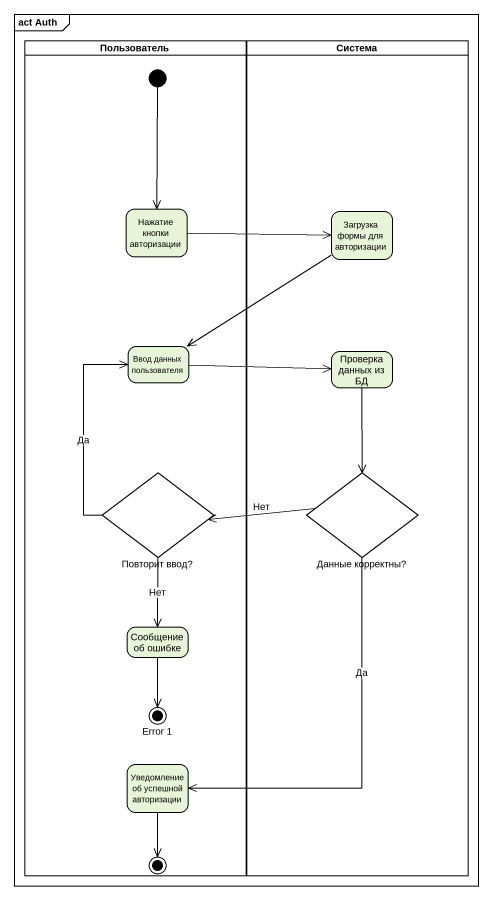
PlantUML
@startuml
mainframe act Auth
hide empty description
state Пользователь <<partition>> {
  state "Нажатие кнопки авторизации" as Нажатие_кнопки_авторизации
  state "Ввод данных пользователя" as Ввод_данных_пользователя
  state "Повторит ввод?" as Повторит_ввод <<choice>>
  state "Сообщение об ошибке" as Сообщение_об_ошибке
  state "Error 1" as Error_1 <<end>>
  state "Уведомление об успешной авторизации" as Уведомление_об_успешной
  state final1 <<end>>
  [*] --> Нажатие_кнопки_авторизации
}
state Система <<partition>> {
  state "Загрузка формы для авторизации" as Загрузка_формы_для
  state "Проверка данных из БД" as Проверка_данных_из_БД
  state "Данные корректны?" as Данные_корректны <<choice>>
}
Нажатие_кнопки_авторизации -right-> Загрузка_формы_для
Загрузка_формы_для --> Ввод_данных_пользователя
Ввод_данных_пользователя -right-> Проверка_данных_из_БД
Проверка_данных_из_БД --> Данные_корректны
Повторит_ввод -up-> Ввод_данных_пользователя : Да
Повторит_ввод --> Сообщение_об_ошибке : Нет
Данные_корректны -left-> Повторит_ввод : Нет
Данные_корректны --> Уведомление_об_успешной : Да
Сообщение_об_ошибке --> Error_1
Уведомление_об_успешной --> final1
@enduml
